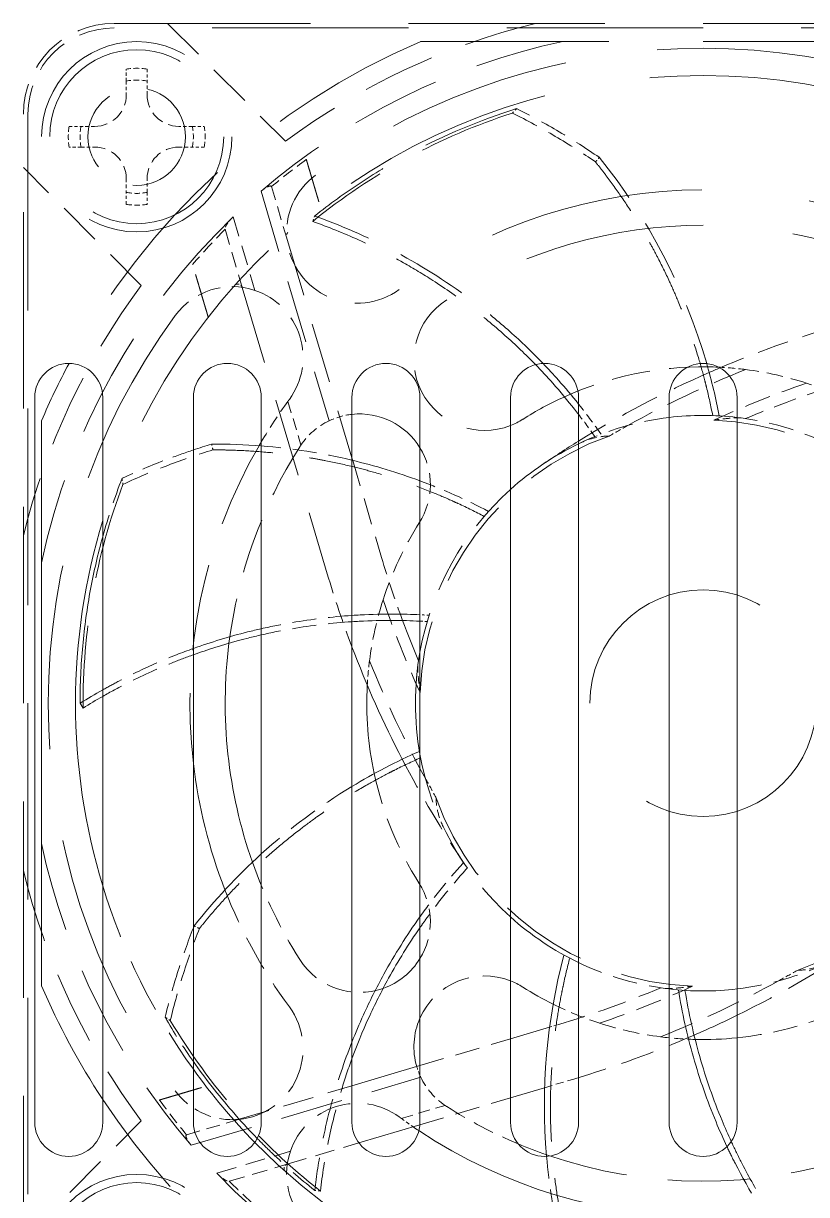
# Model space of a CAD drawing. Header units: millimetres. Extents: x 24 to 1656, y 24 to 1164.
# Drawn here: x 1283.2 to 1317.8, y 438.4 to 490.1 of the extents above; entities that cross this region are included whole.
import ezdxf

# ---------------------------------------------------------------- set-up
doc = ezdxf.new("R2010")
doc.units = ezdxf.units.MM
doc.header["$LTSCALE"] = 4
doc.linetypes.add('HIDDEN', pattern=[9.525, 6.35, -3.175])
doc.layers.add('가는파선_A3', color=7, linetype='HIDDEN', lineweight=13, true_color=0x008000)
doc.layers.add('굵은실선_A3', color=7, linetype='Continuous', lineweight=18)

msp = doc.modelspace()

# ---------------------------------------------------------------- linework, layer by layer
at = {"layer": '가는파선_A3', "ltscale": 0.341207}
for p, q in [((1287.192, 490.066), (1339.192, 490.066)), ((1339.192, 489.866), (1287.192, 489.866)), ((1283.192, 434.066), (1283.192, 486.066)), ((1283.392, 486.066), (1283.392, 434.066))]:
    msp.add_line(p, q, dxfattribs=at)
at = {"layer": '가는파선_A3', "ltscale": 0.07591}
for p, q in [((1289.556, 490.066), (1294.757, 484.865)), ((1288.393, 478.501), (1283.192, 483.703)), ((1283.192, 436.43), (1288.393, 441.632))]:
    msp.add_line(p, q, dxfattribs=at)
at = {"layer": '가는파선_A3', "ltscale": 0.327214}
msp.add_line((1300.725, 489.266), (1325.659, 489.266), dxfattribs=at)
at = {"layer": '가는파선_A3', "ltscale": 0.005341}
for p, q in [((1287.734, 487.524), (1287.734, 488.051)), ((1288.649, 488.051), (1288.649, 487.524)), ((1285.208, 485.524), (1285.734, 485.524)), ((1290.65, 485.524), (1291.176, 485.524)), ((1285.734, 484.609), (1285.208, 484.609)), ((1291.176, 484.609), (1290.65, 484.609)), ((1287.734, 482.082), (1287.734, 482.609)), ((1288.649, 482.609), (1288.649, 482.082))]:
    msp.add_line(p, q, dxfattribs=at)
at = {"layer": '가는파선_A3', "ltscale": 0.006104}
for p, q in [((1287.734, 487.524), (1287.734, 486.924)), ((1288.649, 486.924), (1288.649, 487.524)), ((1286.334, 485.524), (1285.734, 485.524)), ((1290.65, 485.524), (1290.049, 485.524)), ((1285.734, 484.609), (1286.334, 484.609)), ((1290.049, 484.609), (1290.65, 484.609)), ((1287.734, 483.209), (1287.734, 482.609)), ((1288.649, 482.609), (1288.649, 483.209))]:
    msp.add_line(p, q, dxfattribs=at)
at = {"layer": '가는파선_A3', "ltscale": 0.023979}
for p, q in [((1294.141, 482.862), (1294.804, 480.628)), ((1290.396, 441.015), (1292.63, 441.678))]:
    msp.add_line(p, q, dxfattribs=at)
at = {"layer": '가는파선_A3', "ltscale": 0.109068}
for p, q in [((1293.68, 482.657), (1296.686, 472.528)), ((1290.602, 440.555), (1300.73, 443.56))]:
    msp.add_line(p, q, dxfattribs=at)
at = {"layer": '가는파선_A3', "ltscale": 0.034912}
for p, q in [((1292.449, 481.532), (1293.413, 478.284)), ((1291.727, 439.324), (1294.975, 440.288))]:
    msp.add_line(p, q, dxfattribs=at)
at = {"layer": '가는파선_A3', "ltscale": 0.003}
for p, q in [((1295.96, 481.329), (1296.043, 481.565)), ((1296.297, 438.535), (1296.048, 438.564))]:
    msp.add_line(p, q, dxfattribs=at)
at = {"layer": '가는파선_A3', "ltscale": 0.027514}
for p, q in [((1292.091, 480.98), (1292.852, 478.418)), ((1292.279, 438.966), (1294.84, 439.726))]:
    msp.add_line(p, q, dxfattribs=at)
at = {"layer": '가는파선_A3', "ltscale": 0.104802}
msp.add_line((1294.804, 480.628), (1297.692, 470.896), dxfattribs=at)
at = {"layer": '가는파선_A3', "ltscale": 0.136128}
msp.add_line((1292.852, 478.418), (1296.603, 465.779), dxfattribs=at)
at = {"layer": '가는파선_A3', "ltscale": 0.020717}
for p, q in [((1294.866, 473.388), (1295.439, 471.457)), ((1299.87, 441.741), (1301.801, 442.314))]:
    msp.add_line(p, q, dxfattribs=at)
at = {"layer": '가는파선_A3', "ltscale": 0.04615}
msp.add_line((1297.726, 470.782), (1298.999, 466.491), dxfattribs=at)
at = {"layer": '가는파선_A3', "ltscale": 0.003686}
msp.add_line((1306.416, 445.77), (1306.768, 445.874), dxfattribs=at)
at = {"layer": '가는파선_A3', "ltscale": 0.043015}
msp.add_line((1300.692, 444.071), (1304.692, 445.258), dxfattribs=at)
at = {"layer": '가는파선_A3', "ltscale": 0.013715}
msp.add_line((1306.197, 443.097), (1307.479, 443.477), dxfattribs=at)
at = {"layer": '가는파선_A3', "ltscale": 0.053491}
msp.add_line((1292.72, 441.705), (1297.692, 443.18), dxfattribs=at)
at = {"layer": '가는파선_A3', "ltscale": 0.043055}
msp.add_line((1300.688, 441.462), (1304.692, 442.65), dxfattribs=at)
at = {"layer": '가는파선_A3', "ltscale": 0.033901}
msp.add_line((1294.84, 439.726), (1297.995, 440.662), dxfattribs=at)
at = {"layer": '가는파선_A3', "ltscale": 0.346317}
for centre in [(1288.192, 485.066), (1288.192, 435.066)]:
    msp.add_circle(centre, 4.2, dxfattribs=at)
at = {"layer": '가는파선_A3', "ltscale": 0.316633}
for centre in [(1288.192, 485.066), (1288.192, 435.066)]:
    msp.add_circle(centre, 3.84, dxfattribs=at)
at = {"layer": '가는파선_A3', "ltscale": 0.139492}
msp.add_circle((1288.192, 485.066), 2.15, dxfattribs=at)
at = {"layer": '가는파선_A3', "ltscale": 0.412282}
msp.add_circle((1313.192, 460.066), 5, dxfattribs=at)
at = {"layer": '가는파선_A3', "ltscale": 0.064826}
msp.add_arc((1287.192, 486.066), 4, 90, 180, dxfattribs=at)
at = {"layer": '가는파선_A3', "ltscale": 0.126759}
for start, end in [(103.8624, 126.6262), (143.3738, 166.1376), (193.8624, 216.6262)]:
    msp.add_arc((1313.192, 460.066), 30.9, start, end, dxfattribs=at)
at = {"layer": '가는파선_A3', "ltscale": 0.06158}
msp.add_arc((1287.192, 486.066), 3.8, 90, 180, dxfattribs=at)
at = {"layer": '가는파선_A3', "ltscale": 0.281438}
msp.add_arc((1313.192, 460.066), 31.75, 113.1199, 151.8204, dxfattribs=at)
at = {"layer": '가는파선_A3', "ltscale": 0.155157}
for start, end in [(101.9788, 130.8184), (191.9788, 220.8184)]:
    msp.add_arc((1313.192, 460.066), 29.85, start, end, dxfattribs=at)
at = {"layer": '가는파선_A3', "ltscale": 0.320319}
for start, end in [(53.7147, 126.2853), (143.7147, 216.2853)]:
    msp.add_arc((1313.192, 460.066), 28.906, start, end, dxfattribs=at)
at = {"layer": '가는파선_A3', "ltscale": 0.009391}
for start, end in [(81.2853, 98.7147), (171.2853, 188.7147), (351.2853, 8.7147), (261.2853, 278.7147)]:
    msp.add_arc((1288.192, 485.066), 3.019, start, end, dxfattribs=at)
at = {"layer": '가는파선_A3', "ltscale": 0.370895}
msp.add_arc((1313.192, 460.066), 27.7, 16.9266, 163.0734, dxfattribs=at)
at = {"layer": '가는파선_A3', "ltscale": 0.009408}
for start, end in [(79.4566, 100.5434), (169.4566, 190.5434), (349.4566, 10.5434), (259.4566, 280.5434)]:
    msp.add_arc((1288.192, 485.066), 2.5, start, end, dxfattribs=at)
at = {"layer": '가는파선_A3', "ltscale": 0.022624}
for centre, start, end in [((1286.334, 486.924), 270, 0), ((1290.049, 486.924), 180, 270), ((1286.334, 483.209), 0, 90), ((1290.049, 483.209), 90, 180)]:
    msp.add_arc(centre, 1.4, start, end, dxfattribs=at)
at = {"layer": '가는파선_A3', "ltscale": 0.020058}
for start, end in [(126.1247, 129.8869), (216.1247, 219.8869)]:
    msp.add_arc((1313.192, 460.066), 29.709, start, end, dxfattribs=at)
at = {"layer": '가는파선_A3', "ltscale": 0.106704}
msp.add_arc((1288.379, 467.824), 25.996, 16.1427, 38.923, dxfattribs=at)
at = {"layer": '가는파선_A3', "ltscale": 0.101347}
msp.add_arc((1297.934, 480.848), 3.125, 126.2853, 306.2853, dxfattribs=at)
at = {"layer": '가는파선_A3', "ltscale": 0.375188}
msp.add_arc((1313.192, 460.066), 22.656, 53.9852, 126.2853, dxfattribs=at)
at = {"layer": '가는파선_A3', "ltscale": 0.182949}
for start, end in [(134.0192, 168.0212), (224.0192, 258.0212)]:
    msp.add_arc((1313.192, 460.066), 29.85, start, end, dxfattribs=at)
at = {"layer": '가는파선_A3', "ltscale": 0.021731}
for start, end in [(135.2552, 139.3296), (225.2552, 229.3296)]:
    msp.add_arc((1313.192, 460.066), 29.709, start, end, dxfattribs=at)
at = {"layer": '가는파선_A3', "ltscale": 0.002248}
msp.add_arc((1294.995, 480.685), 0.2, 131.4293, 196.53, dxfattribs=at)
at = {"layer": '가는파선_A3', "ltscale": 0.313504}
msp.add_arc((1313.192, 460.066), 21.094, 57.5559, 122.4441, dxfattribs=at)
at = {"layer": '가는파선_A3', "ltscale": 0.040725}
for centre, start, end in [((1292.41, 475.324), 71.2781, 143.7147), ((1297.934, 439.285), 161.2781, 233.7147)]:
    msp.add_arc(centre, 3.125, start, end, dxfattribs=at)
at = {"layer": '가는파선_A3', "ltscale": 0.004292}
for centre, start, end in [((1292.66, 478.361), 16.53, 138.2979), ((1294.897, 439.535), 106.53, 228.2979)]:
    msp.add_arc(centre, 0.2, start, end, dxfattribs=at)
at = {"layer": '가는파선_A3', "ltscale": 0.060522}
for centre, start, end in [((1292.41, 475.324), 323.7147, 71.2781), ((1297.934, 439.285), 53.7147, 161.2781)]:
    msp.add_arc(centre, 3.125, start, end, dxfattribs=at)
at = {"layer": '가는파선_A3', "ltscale": 0.095118}
msp.add_arc((1303.552, 475.231), 3.125, 122.4441, 291.3918, dxfattribs=at)
at = {"layer": '가는파선_A3', "ltscale": 0.067159}
msp.add_arc((1313.192, 460.066), 14.844, 89.2301, 114.3541, dxfattribs=at)
at = {"layer": '가는파선_A3', "ltscale": 0.012237}
msp.add_arc((1313.192, 460.066), 14.844, 82.7457, 87.3541, dxfattribs=at)
at = {"layer": '가는파선_A3', "ltscale": 0.028441}
for start, end in [(72.0846, 82.7457), (162.0846, 172.7457), (252.0846, 262.7457)]:
    msp.add_arc((1313.192, 460.066), 14.844, start, end, dxfattribs=at)
at = {"layer": '가는파선_A3', "ltscale": 0.01046}
msp.add_arc((1313.192, 460.066), 14.844, 68.1401, 72.0846, dxfattribs=at)
at = {"layer": '가는파선_A3', "ltscale": 0.001005}
for start, end in [(143.7147, 143.9852), (233.7147, 233.9852)]:
    msp.add_arc((1313.192, 460.066), 22.656, start, end, dxfattribs=at)
at = {"layer": '가는파선_A3', "ltscale": 0.022001}
msp.add_arc((1313.192, 460.066), 22.656, 143.9852, 149.3941, dxfattribs=at)
at = {"layer": '가는파선_A3', "ltscale": 0.017089}
for centre, start, end in [((1298.028, 469.706), 115.4307, 145.9294), ((1303.552, 444.902), 205.4307, 235.9294)]:
    msp.add_arc(centre, 3.125, start, end, dxfattribs=at)
at = {"layer": '가는파선_A3', "ltscale": 0.010755}
msp.add_arc((1298.028, 469.706), 3.125, 96.1706, 115.4307, dxfattribs=at)
at = {"layer": '가는파선_A3', "ltscale": 0.043143}
for start, end in [(96.7831, 115.6626), (64.3374, 83.2169), (244.3374, 263.2169), (276.7831, 295.6626)]:
    msp.add_arc((1313.192, 460.066), 12.7, start, end, dxfattribs=at)
at = {"layer": '가는파선_A3', "ltscale": 0.154256}
for start, end in [(19.384, 87.8532), (109.384, 177.8532), (289.384, 357.8532), (199.384, 267.8532)]:
    msp.add_arc((1313.192, 460.066), 12.5, start, end, dxfattribs=at)
at = {"layer": '가는파선_A3', "ltscale": 0.009636}
for centre, start, end in [((1332.157, 432.022), 118.9517, 120.1238), ((1341.237, 479.032), 208.9517, 210.1238), ((1294.226, 488.111), 298.9517, 300.1238)]:
    msp.add_arc(centre, 46.056, start, end, dxfattribs=at)
at = {"layer": '가는파선_A3', "ltscale": 0.150393}
msp.add_arc((1313.192, 460.066), 22.656, 149.9022, 186.733, dxfattribs=at)
at = {"layer": '가는파선_A3', "ltscale": 0.041786}
msp.add_arc((1291.656, 445.504), 25.996, 76.5753, 85.5092, dxfattribs=at)
at = {"layer": '가는파선_A3', "ltscale": 0.00081664}
msp.add_arc((1298.028, 469.706), 3.125, 145.9294, 147.5559, dxfattribs=at)
at = {"layer": '가는파선_A3', "ltscale": 0.095901}
msp.add_arc((1313.192, 460.066), 21.094, 147.5559, 172.7907, dxfattribs=at)
at = {"layer": '가는파선_A3', "ltscale": 0.035947}
for centre, start, end in [((1298.028, 469.706), 327.5559, 31.5142), ((1298.028, 450.427), 328.4858, 32.4441)]:
    msp.add_arc(centre, 3.125, start, end, dxfattribs=at)
at = {"layer": '가는파선_A3', "ltscale": 0.034208}
msp.add_arc((1291.656, 445.504), 25.996, 62.3437, 69.6613, dxfattribs=at)
at = {"layer": '가는파선_A3', "ltscale": 0.086493}
for start, end in [(132.0124, 169.8182), (190.1818, 227.9876)]:
    msp.add_arc((1313.192, 460.066), 12.7, start, end, dxfattribs=at)
at = {"layer": '가는파선_A3', "ltscale": 0.038795}
msp.add_arc((1313.192, 460.066), 14.844, 147.5559, 162.0846, dxfattribs=at)
at = {"layer": '가는파선_A3', "ltscale": 0.011063}
msp.add_arc((1313.192, 460.066), 14.844, 172.7457, 176.9156, dxfattribs=at)
at = {"layer": '가는파선_A3', "ltscale": 0.054397}
msp.add_arc((1313.192, 460.066), 14.844, 192.0872, 212.4441, dxfattribs=at)
at = {"layer": '가는파선_A3', "ltscale": 0.051521}
msp.add_arc((1311.15, 434.15), 25.996, 121.1785, 132.1887, dxfattribs=at)
at = {"layer": '가는파선_A3', "ltscale": 0.049398}
msp.add_arc((1313.192, 460.066), 21.094, 199.4329, 212.4441, dxfattribs=at)
at = {"layer": '가는파선_A3', "ltscale": 0.093593}
msp.add_arc((1313.192, 460.066), 27.7, 196.9266, 215.6813, dxfattribs=at)
at = {"layer": '가는파선_A3', "ltscale": 0.061005}
msp.add_arc((1313.192, 460.066), 22.656, 201.3308, 216.2853, dxfattribs=at)
at = {"layer": '가는파선_A3', "ltscale": 0.043326}
msp.add_arc((1298.028, 450.427), 3.125, 212.4441, 289.496, dxfattribs=at)
at = {"layer": '가는파선_A3', "ltscale": 0.04929}
msp.add_arc((1303.552, 444.902), 3.125, 68.6082, 156.2421, dxfattribs=at)
at = {"layer": '가는파선_A3', "ltscale": 0.068146}
msp.add_arc((1292.41, 444.809), 3.125, 275.1951, 36.2853, dxfattribs=at)
at = {"layer": '가는파선_A3', "ltscale": 0.022839}
msp.add_arc((1313.192, 460.066), 14.844, 243.5158, 252.0846, dxfattribs=at)
at = {"layer": '가는파선_A3', "ltscale": 0.042595}
msp.add_arc((1313.192, 460.066), 14.844, 275.7998, 291.7481, dxfattribs=at)
at = {"layer": '가는파선_A3', "ltscale": 0.015679}
msp.add_arc((1313.192, 460.066), 14.844, 262.7457, 268.6398, dxfattribs=at)
at = {"layer": '가는파선_A3', "ltscale": 0.005087}
msp.add_arc((1303.552, 444.902), 3.125, 196.2277, 205.4307, dxfattribs=at)
at = {"layer": '가는파선_A3', "ltscale": 0.031065}
msp.add_arc((1292.41, 444.809), 3.125, 216.2853, 271.5813, dxfattribs=at)
at = {"layer": '가는파선_A3', "ltscale": 0.191491}
msp.add_arc((1313.192, 460.066), 31.75, 213.421, 246.8801, dxfattribs=at)
at = {"layer": '가는파선_A3', "ltscale": 0.000816641}
msp.add_arc((1303.552, 444.902), 3.125, 235.9294, 237.5559, dxfattribs=at)
at = {"layer": '가는파선_A3', "ltscale": 0.036754}
msp.add_arc((1313.192, 460.066), 21.094, 237.5559, 247.2434, dxfattribs=at)
at = {"layer": '가는파선_A3', "ltscale": 0.00648}
msp.add_arc((1313.192, 460.066), 22.656, 233.9852, 235.5956, dxfattribs=at)
at = {"layer": '가는파선_A3', "ltscale": 0.348959}
msp.add_arc((1313.192, 460.066), 22.656, 236.3772, 303.6228, dxfattribs=at)
at = {"layer": '가는파선_A3', "ltscale": 0.385675}
msp.add_arc((1313.192, 460.066), 27.7, 224.4088, 315.5912, dxfattribs=at)
at = {"layer": '가는파선_A3', "ltscale": 0.143827}
msp.add_arc((1313.192, 460.066), 21.094, 250.8615, 288.6944, dxfattribs=at)
at = {"layer": '가는파선_A3', "ltscale": 0.038629}
msp.add_arc((1332.181, 442.311), 25.996, 184.9482, 193.2087, dxfattribs=at)
at = {"layer": '가는파선_A3', "ltscale": 0.05454}
msp.add_ellipse((1323.626, 450.075), major_axis=(-31.897, -15.101), ratio=0.753423, start_param=4.509621, end_param=4.660039, dxfattribs=at)
at = {"layer": '가는파선_A3', "ltscale": 0.067279}
msp.add_ellipse((1323.626, 450.075), major_axis=(-31.897, -15.101), ratio=0.753423, start_param=4.67463, end_param=4.859628, dxfattribs=at)
at = {"layer": '가는파선_A3', "ltscale": 0.059453}
for centre, major_axis, start_param, end_param in [((1323.543, 450.242), (-31.314, -14.832), 4.630122, 4.796535), ((1323.016, 470.418), (14.832, -31.314), 4.630122, 4.796535), ((1302.84, 469.891), (-31.314, -14.832), 1.488529, 1.654943)]:
    msp.add_ellipse(centre, major_axis=major_axis, ratio=0.747569, start_param=start_param, end_param=end_param, dxfattribs=at)
at = {"layer": '가는파선_A3', "ltscale": 0.045501}
for centre, major_axis, start_param, end_param in [((1323.515, 450.254), (-29.879, -14.187), 4.558618, 4.692312), ((1323.004, 470.39), (14.187, -29.879), 4.558618, 4.692312), ((1302.868, 469.879), (-29.879, -14.187), 1.417025, 1.55072)]:
    msp.add_ellipse(centre, major_axis=major_axis, ratio=0.737079, start_param=start_param, end_param=end_param, dxfattribs=at)
at = {"layer": '가는파선_A3', "ltscale": 0.040599}
msp.add_ellipse((1323.557, 450.07), major_axis=(-29.496, -14.079), ratio=0.73627, start_param=4.528631, end_param=4.649589, dxfattribs=at)
at = {"layer": '가는파선_A3', "ltscale": 0.030167}
msp.add_ellipse((1323.189, 470.432), major_axis=(14.079, -29.496), ratio=0.73627, start_param=4.500845, end_param=4.591044, dxfattribs=at)
at = {"layer": '가는파선_A3', "ltscale": 0.0351}
msp.add_ellipse((1323.183, 470.501), major_axis=(15.101, -31.897), ratio=0.753423, start_param=4.509621, end_param=4.606656, dxfattribs=at)
at = {"layer": '가는파선_A3', "ltscale": 0.055842}
msp.add_ellipse((1323.183, 470.501), major_axis=(15.101, -31.897), ratio=0.753423, start_param=4.760856, end_param=4.914844, dxfattribs=at)
at = {"layer": '가는파선_A3', "ltscale": 0.067132}
msp.add_ellipse((1302.758, 470.058), major_axis=(-31.897, -15.101), ratio=0.753423, start_param=1.588296, end_param=1.773251, dxfattribs=at)
at = {"layer": '가는파선_A3', "ltscale": 0.0499}
msp.add_ellipse((1302.826, 470.063), major_axis=(-29.496, -14.079), ratio=0.73627, start_param=1.359253, end_param=1.507997, dxfattribs=at)
at = {"layer": '가는파선_A3', "ltscale": 0.058385}
msp.add_ellipse((1302.758, 470.058), major_axis=(-31.897, -15.101), ratio=0.753423, start_param=1.368029, end_param=1.528997, dxfattribs=at)
at = {"layer": '가는파선_A3', "ltscale": 0.169382}
for points, knots in [([(1304.776, 486.109), (1303.179, 485.592), (1301.633, 484.932), (1298.666, 483.324), (1297.265, 482.387), (1295.96, 481.329)], [0.000005, 0.000005, 0.000005, 0.000005, 0.818077, 0.818077, 1.636149, 1.636149, 1.636149, 1.636149]), ([(1287.584, 469.724), (1286.992, 468.153), (1286.545, 466.533), (1285.952, 463.21), (1285.811, 461.531), (1285.824, 459.851)], [0.000005, 0.000005, 0.000005, 0.000005, 0.818077, 0.818077, 1.636149, 1.636149, 1.636149, 1.636149]), ([(1289.675, 446.067), (1290.534, 444.625), (1291.522, 443.264), (1293.75, 440.729), (1294.975, 439.572), (1296.297, 438.535)], [0.000005, 0.000005, 0.000005, 0.000005, 0.818078, 0.818078, 1.636149, 1.636149, 1.636149, 1.636149])]:
    msp.add_open_spline(points, degree=3, knots=knots, dxfattribs=at)
at = {"layer": '가는파선_A3', "ltscale": 0.170054}
msp.add_open_spline([(1304.96, 486.305), (1303.342, 485.797), (1301.775, 485.142), (1299.523, 483.944), (1298.798, 483.514), (1297.387, 482.587), (1296.702, 482.09), (1296.043, 481.565)], degree=3, knots=[0.000005, 0.000005, 0.000005, 0.000005, 0.823988, 0.823988, 1.234515, 1.234515, 1.647972, 1.647972, 1.647972, 1.647972], dxfattribs=at)
at = {"layer": '가는파선_A3', "ltscale": 0.003022}
for points in [[(1304.96, 486.305), (1304.899, 486.24), (1304.837, 486.174), (1304.776, 486.109)], [(1287.545, 469.99), (1287.558, 469.901), (1287.571, 469.813), (1287.584, 469.724)], [(1289.443, 446.202), (1289.52, 446.157), (1289.598, 446.112), (1289.675, 446.067)]]:
    msp.add_open_spline(points, degree=3, dxfattribs=at)
at = {"layer": '가는파선_A3', "ltscale": 0.047498}
for points in [[(1304.776, 486.109), (1305.423, 485.787), (1306.055, 485.444), (1306.668, 485.083), (1307.278, 484.723), (1307.87, 484.346), (1308.442, 483.952)], [(1287.584, 469.724), (1288.239, 470.029), (1288.901, 470.309), (1289.566, 470.563), (1290.227, 470.816), (1290.891, 471.043), (1291.556, 471.245)], [(1289.675, 446.067), (1289.845, 446.769), (1290.039, 447.461), (1290.255, 448.139), (1290.469, 448.814), (1290.705, 449.475), (1290.963, 450.121)]]:
    msp.add_open_spline(points, degree=3, knots=[-0.4606534, -0.4606534, -0.4606534, -0.4606534, -0.2296448, -0.2296448, -0.2296448, 0, 0, 0, 0], dxfattribs=at)
at = {"layer": '가는파선_A3', "ltscale": 0.047195}
msp.add_open_spline([(1308.604, 484.157), (1308.035, 484.549), (1307.446, 484.924), (1306.84, 485.282), (1306.23, 485.642), (1305.603, 485.983), (1304.96, 486.305)], degree=3, knots=[0, 0, 0, 0, 0.2280885, 0.2280885, 0.2280885, 0.4577757, 0.4577757, 0.4577757, 0.4577757], dxfattribs=at)
at = {"layer": '가는파선_A3', "ltscale": 0.076533}
for points, weights in [([(1295.677, 484.063), (1295.993, 483.001), (1296.287, 482.01)], [1.00032236366, 1.00098157632, 1.00024690782]), ([(1289.195, 442.552), (1290.258, 442.867), (1291.249, 443.161)], [1.00032215981, 1.00098146122, 1.00024688163])]:
    msp.add_rational_spline(points, weights, degree=2, dxfattribs=at)
at = {"layer": '가는파선_A3', "ltscale": 0.003054}
for points in [[(1308.442, 483.952), (1308.469, 483.986), (1308.496, 484.02), (1308.55, 484.088), (1308.577, 484.122), (1308.604, 484.157)], [(1291.556, 471.245), (1291.546, 471.287), (1291.536, 471.33), (1291.517, 471.415), (1291.507, 471.457), (1291.497, 471.499)], [(1290.963, 450.121), (1290.923, 450.139), (1290.884, 450.158), (1290.805, 450.195), (1290.766, 450.214), (1290.727, 450.233)]]:
    msp.add_open_spline(points, degree=3, knots=[0.00003382, 0.00003382, 0.00003382, 0.00003382, 0.01529018, 0.01529018, 0.03056016, 0.03056016, 0.03056016, 0.03056016], dxfattribs=at)
at = {"layer": '가는파선_A3', "ltscale": 0.128561}
for points in [[(1313.615, 472.759), (1313.534, 473.178), (1313.442, 473.595), (1313.341, 474.009), (1313.317, 474.104), (1313.294, 474.199), (1313.269, 474.294), (1313.187, 474.612), (1313.099, 474.93), (1313.005, 475.245), (1312.883, 475.651), (1312.752, 476.055), (1312.611, 476.455), (1312.592, 476.506), (1312.574, 476.558), (1312.555, 476.609), (1312.411, 477.01), (1312.257, 477.406), (1312.092, 477.799), (1311.97, 478.091), (1311.843, 478.381), (1311.71, 478.669), (1311.54, 479.037), (1311.361, 479.402), (1311.173, 479.762), (1311.078, 479.945), (1310.98, 480.128), (1310.88, 480.309), (1310.771, 480.507), (1310.659, 480.704), (1310.544, 480.899), (1310.452, 481.056), (1310.357, 481.213), (1310.262, 481.368), (1310.051, 481.711), (1309.832, 482.048), (1309.605, 482.381), (1309.383, 482.705), (1309.155, 483.023), (1308.919, 483.337), (1308.844, 483.437), (1308.767, 483.537), (1308.69, 483.636), (1308.609, 483.742), (1308.526, 483.847), (1308.442, 483.951)], [(1303.532, 468.311), (1303.154, 468.509), (1302.771, 468.697), (1302.384, 468.876), (1302.295, 468.917), (1302.206, 468.957), (1302.117, 468.997), (1301.817, 469.132), (1301.514, 469.261), (1301.208, 469.384), (1300.815, 469.542), (1300.417, 469.691), (1300.017, 469.83), (1299.965, 469.848), (1299.913, 469.865), (1299.861, 469.883), (1299.458, 470.02), (1299.052, 470.146), (1298.643, 470.263), (1298.338, 470.35), (1298.032, 470.431), (1297.724, 470.506), (1297.33, 470.603), (1296.933, 470.69), (1296.535, 470.768), (1296.332, 470.808), (1296.128, 470.845), (1295.924, 470.88), (1295.701, 470.918), (1295.478, 470.953), (1295.253, 470.985), (1295.073, 471.011), (1294.892, 471.035), (1294.711, 471.057), (1294.311, 471.105), (1293.911, 471.145), (1293.509, 471.175), (1293.118, 471.204), (1292.726, 471.224), (1292.335, 471.235), (1292.209, 471.238), (1292.083, 471.241), (1291.958, 471.243), (1291.824, 471.244), (1291.69, 471.245), (1291.556, 471.245)], [(1300.723, 457.654), (1300.333, 457.482), (1299.947, 457.3), (1299.566, 457.109), (1299.478, 457.065), (1299.391, 457.021), (1299.304, 456.976), (1299.012, 456.825), (1298.722, 456.669), (1298.436, 456.506), (1298.066, 456.298), (1297.702, 456.08), (1297.344, 455.853), (1297.298, 455.824), (1297.252, 455.794), (1297.206, 455.765), (1296.847, 455.535), (1296.495, 455.296), (1296.149, 455.049), (1295.891, 454.865), (1295.637, 454.676), (1295.386, 454.482), (1295.065, 454.234), (1294.749, 453.979), (1294.44, 453.716), (1294.282, 453.582), (1294.126, 453.446), (1293.972, 453.308), (1293.803, 453.157), (1293.636, 453.004), (1293.471, 452.849), (1293.338, 452.724), (1293.207, 452.598), (1293.076, 452.47), (1292.789, 452.188), (1292.509, 451.899), (1292.235, 451.604), (1291.969, 451.316), (1291.709, 451.022), (1291.456, 450.723), (1291.375, 450.627), (1291.294, 450.53), (1291.215, 450.433), (1291.13, 450.33), (1291.046, 450.226), (1290.963, 450.121)], [(1307.304, 448.814), (1307.195, 448.402), (1307.096, 447.987), (1307.008, 447.569), (1306.988, 447.474), (1306.968, 447.378), (1306.949, 447.282), (1306.885, 446.959), (1306.827, 446.635), (1306.775, 446.31), (1306.708, 445.891), (1306.651, 445.471), (1306.605, 445.049), (1306.599, 444.995), (1306.593, 444.94), (1306.588, 444.886), (1306.544, 444.462), (1306.511, 444.038), (1306.489, 443.613), (1306.472, 443.297), (1306.461, 442.98), (1306.456, 442.663), (1306.449, 442.258), (1306.452, 441.852), (1306.465, 441.446), (1306.472, 441.239), (1306.481, 441.032), (1306.492, 440.826), (1306.505, 440.6), (1306.52, 440.374), (1306.539, 440.148), (1306.554, 439.966), (1306.571, 439.785), (1306.589, 439.603), (1306.631, 439.203), (1306.682, 438.803), (1306.742, 438.405), (1306.801, 438.018), (1306.868, 437.631), (1306.945, 437.247), (1306.969, 437.124), (1306.995, 437.001), (1307.021, 436.878), (1307.049, 436.747), (1307.078, 436.616), (1307.108, 436.486)]]:
    msp.add_open_spline(points, degree=3, knots=[0, 0, 0, 0, 0.102801, 0.102801, 0.102801, 0.126379, 0.126379, 0.126379, 0.205728, 0.205728, 0.205728, 0.307942, 0.307942, 0.307942, 0.321123, 0.321123, 0.321123, 0.423691, 0.423691, 0.423691, 0.5, 0.5, 0.5, 0.597791, 0.597791, 0.597791, 0.647652, 0.647652, 0.647652, 0.702196, 0.702196, 0.702196, 0.746152, 0.746152, 0.746152, 0.843098, 0.843098, 0.843098, 0.937528, 0.937528, 0.937528, 0.967779, 0.967779, 0.967779, 1, 1, 1, 1], dxfattribs=at)
at = {"layer": '가는파선_A3', "ltscale": 0.008249}
for points in [[(1294.141, 482.862), (1294.139, 482.868), (1294.136, 482.872), (1294.133, 482.876), (1294.122, 482.89), (1294.1, 482.895), (1294.035, 482.885), (1293.993, 482.869), (1293.902, 482.821), (1293.847, 482.787), (1293.754, 482.718), (1293.716, 482.688), (1293.68, 482.657)], [(1290.396, 441.015), (1290.391, 441.013), (1290.386, 441.011), (1290.382, 441.008), (1290.369, 440.996), (1290.363, 440.974), (1290.374, 440.91), (1290.39, 440.868), (1290.437, 440.776), (1290.472, 440.722), (1290.54, 440.629), (1290.571, 440.591), (1290.602, 440.555)]]:
    msp.add_open_spline(points, degree=3, knots=[0.31733555, 0.31733555, 0.31733555, 0.31733555, 0.32304745, 0.32304745, 0.32304745, 0.34220632, 0.34220632, 0.36136519, 0.36136519, 0.38139821, 0.38139821, 0.39512989, 0.39512989, 0.39512989, 0.39512989], dxfattribs=at)
at = {"layer": '가는파선_A3', "ltscale": 0.009158}
for points in [[(1292.449, 481.532), (1292.431, 481.514), (1292.414, 481.497), (1292.346, 481.427), (1292.296, 481.369), (1292.209, 481.257), (1292.172, 481.203), (1292.121, 481.113), (1292.102, 481.07), (1292.088, 481.013), (1292.087, 480.994), (1292.091, 480.98)], [(1291.727, 439.324), (1291.744, 439.306), (1291.762, 439.288), (1291.831, 439.221), (1291.889, 439.171), (1292.001, 439.084), (1292.056, 439.047), (1292.146, 438.996), (1292.189, 438.977), (1292.246, 438.963), (1292.265, 438.962), (1292.279, 438.966)]]:
    msp.add_open_spline(points, degree=3, knots=[0.07208224, 0.07208224, 0.07208224, 0.07208224, 0.0793322, 0.0793322, 0.10129348, 0.10129348, 0.12325475, 0.12325475, 0.14396458, 0.14396458, 0.15775775, 0.15775775, 0.15775775, 0.15775775], dxfattribs=at)
at = {"layer": '가는파선_A3', "ltscale": 0.121787}
msp.add_open_spline([(1305.795, 475.007), (1305.361, 475.454), (1304.911, 475.886), (1303.954, 476.739), (1303.445, 477.159), (1302.382, 477.969), (1301.827, 478.358), (1300.836, 478.996), (1300.405, 479.256), (1299.321, 479.868), (1298.658, 480.204), (1297.321, 480.812), (1296.645, 481.085), (1295.96, 481.329)], degree=3, knots=[-1.177353, -1.177353, -1.177353, -1.177353, -0.990921, -0.990921, -0.793671, -0.793671, -0.591074, -0.591074, -0.440749, -0.440749, -0.218193, -0.218193, 0, 0, 0, 0], dxfattribs=at)
at = {"layer": '가는파선_A3', "ltscale": 0.125018}
msp.add_open_spline([(1306.125, 475.059), (1305.656, 475.547), (1305.168, 476.018), (1304.162, 476.914), (1303.646, 477.339), (1302.026, 478.573), (1300.875, 479.313), (1299.082, 480.276), (1298.482, 480.569), (1297.271, 481.104), (1296.661, 481.346), (1296.043, 481.565)], degree=3, knots=[-1.210019, -1.210019, -1.210019, -1.210019, -1.006941, -1.006941, -0.806715, -0.806715, -0.397022, -0.397022, -0.196668, -0.196668, 0, 0, 0, 0], dxfattribs=at)
at = {"layer": '가는파선_A3', "ltscale": 0.077434}
msp.add_rational_spline([(1291.349, 477.101), (1291.016, 478.224), (1290.659, 479.428)], [1.00032059662, 1.00125968925, 1.00040901129], degree=2, dxfattribs=at)
at = {"layer": '가는파선_A3', "ltscale": 0.017048}
msp.add_open_spline([(1308.685, 471.94), (1308.395, 472.355), (1308.092, 472.762), (1307.75, 473.197), (1307.721, 473.233), (1307.692, 473.269)], degree=3, knots=[-1.6134298, -1.6134298, -1.6134298, -1.6134298, -1.4615926, -1.4615926, -1.4476773, -1.4476773, -1.4476773, -1.4476773], dxfattribs=at)
at = {"layer": '가는파선_A3', "ltscale": 0.012499}
msp.add_open_spline([(1308.414, 471.833), (1308.181, 472.166), (1307.94, 472.494), (1307.692, 472.816)], degree=3, dxfattribs=at)
at = {"layer": '가는파선_A3', "ltscale": 0.012766}
for points, knots in [([(1314.871, 472.655), (1314.797, 472.665), (1314.68, 472.661), (1314.497, 472.653), (1314.364, 472.642), (1314.054, 472.611), (1313.859, 472.586), (1313.667, 472.559), (1313.664, 472.558), (1313.66, 472.558)], [-0.1146198, -0.1146198, -0.1146198, -0.1146198, -0.0945522, -0.0945522, -0.0568273, -0.0568273, 0, 0, 0.0011106, 0.0011106, 0.0011106, 0.0011106]), ([(1300.603, 461.746), (1300.593, 461.672), (1300.598, 461.555), (1300.606, 461.371), (1300.617, 461.239), (1300.648, 460.929), (1300.672, 460.733), (1300.7, 460.542), (1300.7, 460.538), (1300.701, 460.535)], [-0.1146197, -0.1146197, -0.1146197, -0.1146197, -0.094552, -0.094552, -0.056827, -0.056827, 0, 0, 0.0011106, 0.0011106, 0.0011106, 0.0011106]), ([(1311.513, 447.478), (1311.587, 447.468), (1311.703, 447.472), (1311.887, 447.48), (1312.02, 447.491), (1312.33, 447.522), (1312.525, 447.547), (1312.716, 447.574), (1312.72, 447.575), (1312.724, 447.575)], [-0.1146197, -0.1146197, -0.1146197, -0.1146197, -0.094552, -0.094552, -0.0568269, -0.0568269, 0, 0, 0.0011106, 0.0011106, 0.0011106, 0.0011106])]:
    msp.add_open_spline(points, degree=3, knots=knots, dxfattribs=at)
at = {"layer": '가는파선_A3', "ltscale": 0.0146}
for points, knots in [([(1309.043, 471.858), (1309.041, 471.858), (1309.039, 471.858), (1308.84, 471.85), (1308.647, 471.833), (1308.213, 471.734), (1307.979, 471.652), (1307.691, 471.513)], [-0.1932387, -0.1932387, -0.1932387, -0.1932387, -0.1921195, -0.1921195, -0.096617, -0.096617, -0.000001, -0.000001, -0.000001, -0.000001]), ([(1301.4, 455.918), (1301.401, 455.915), (1301.401, 455.913), (1301.408, 455.714), (1301.425, 455.521), (1301.525, 455.088), (1301.607, 454.853), (1301.745, 454.566)], [-0.1932386, -0.1932386, -0.1932386, -0.1932386, -0.1921194, -0.1921194, -0.0966175, -0.0966175, -0.000001, -0.000001, -0.000001, -0.000001]), ([(1317.341, 448.275), (1317.343, 448.275), (1317.345, 448.275), (1317.544, 448.283), (1317.737, 448.3), (1318.17, 448.399), (1318.405, 448.481), (1318.693, 448.619)], [-0.1932387, -0.1932387, -0.1932387, -0.1932387, -0.1921195, -0.1921195, -0.096617, -0.096617, -0.000001, -0.000001, -0.000001, -0.000001])]:
    msp.add_open_spline(points, degree=3, knots=knots, dxfattribs=at)
at = {"layer": '가는파선_A3', "ltscale": 0.037627}
msp.add_open_spline([(1290.692, 471.243), (1290.3, 471.111), (1289.908, 470.971), (1289.518, 470.822), (1288.856, 470.57), (1288.198, 470.292), (1287.545, 469.99)], degree=3, knots=[0.0926154, 0.0926154, 0.0926154, 0.0926154, 0.2280885, 0.2280885, 0.2280885, 0.4577757, 0.4577757, 0.4577757, 0.4577757], dxfattribs=at)
at = {"layer": '가는파선_A3', "ltscale": 0.045435}
msp.add_open_spline([(1287.545, 469.99), (1287.218, 469.146), (1286.934, 468.286), (1286.692, 467.414)], degree=3, dxfattribs=at)
at = {"layer": '가는파선_A3', "ltscale": 0.041716}
msp.add_open_spline([(1297.692, 463.939), (1296.807, 463.879), (1295.924, 463.774), (1294.594, 463.546), (1294.142, 463.456), (1293.692, 463.354)], degree=3, knots=[-1.2728826, -1.2728826, -1.2728826, -1.2728826, -1.0069411, -1.0069411, -0.8687573, -0.8687573, -0.8687573, -0.8687573], dxfattribs=at)
at = {"layer": '가는파선_A3', "ltscale": 0.041712}
msp.add_open_spline([(1297.692, 463.663), (1296.805, 463.605), (1295.922, 463.5), (1294.593, 463.273), (1294.141, 463.183), (1293.692, 463.081)], degree=3, knots=[-1.2565858, -1.2565858, -1.2565858, -1.2565858, -0.9909202, -0.9909202, -0.8531556, -0.8531556, -0.8531556, -0.8531556], dxfattribs=at)
at = {"layer": '가는파선_A3', "ltscale": 0.004111}
msp.add_open_spline([(1301.099, 463.945), (1300.963, 463.954), (1300.828, 463.962), (1300.692, 463.968)], degree=3, dxfattribs=at)
at = {"layer": '가는파선_A3', "ltscale": 0.003224}
msp.add_open_spline([(1301.013, 463.667), (1300.906, 463.674), (1300.799, 463.68), (1300.692, 463.686)], degree=3, dxfattribs=at)
at = {"layer": '가는파선_A3', "ltscale": 0.045386}
msp.add_open_spline([(1290.692, 462.481), (1290.192, 462.302), (1289.697, 462.108), (1288.594, 461.635), (1287.991, 461.349), (1287.161, 460.915), (1286.925, 460.787), (1286.692, 460.656)], degree=3, knots=[-0.556368, -0.556368, -0.556368, -0.556368, -0.3970218, -0.3970218, -0.1966679, -0.1966679, -0.116253, -0.116253, -0.116253, -0.116253], dxfattribs=at)
at = {"layer": '가는파선_A3', "ltscale": 0.045445}
msp.add_open_spline([(1290.692, 462.205), (1290.376, 462.091), (1290.062, 461.972), (1289.062, 461.567), (1288.386, 461.259), (1287.376, 460.745), (1287.032, 460.56), (1286.692, 460.367)], degree=3, knots=[-0.5412128, -0.5412128, -0.5412128, -0.5412128, -0.440749, -0.440749, -0.2181926, -0.2181926, -0.1009228, -0.1009228, -0.1009228, -0.1009228], dxfattribs=at)
at = {"layer": '가는파선_A3', "ltscale": 0.031681}
msp.add_open_spline([(1302.619, 453.03), (1302.279, 452.655), (1301.949, 452.27), (1301.313, 451.481), (1301.007, 451.077), (1300.705, 450.655), (1300.699, 450.645), (1300.692, 450.636)], degree=3, knots=[-1.6134298, -1.6134298, -1.6134298, -1.6134298, -1.4615925, -1.4615925, -1.3097121, -1.3097121, -1.3062226, -1.3062226, -1.3062226, -1.3062226], dxfattribs=at)
at = {"layer": '가는파선_A3', "ltscale": 0.034679}
msp.add_open_spline([(1302.783, 452.79), (1302.448, 452.42), (1302.123, 452.039), (1301.496, 451.261), (1301.193, 450.863), (1300.832, 450.357), (1300.762, 450.256), (1300.692, 450.156)], degree=3, knots=[-1.5873425, -1.5873425, -1.5873425, -1.5873425, -1.4381718, -1.4381718, -1.2889465, -1.2889465, -1.2523888, -1.2523888, -1.2523888, -1.2523888], dxfattribs=at)
at = {"layer": '가는파선_A3', "ltscale": 0.046128}
msp.add_open_spline([(1290.692, 450.146), (1290.45, 449.531), (1290.226, 448.903), (1290.022, 448.263), (1289.807, 447.588), (1289.614, 446.901), (1289.443, 446.202)], degree=3, knots=[0.0103319, 0.0103319, 0.0103319, 0.0103319, 0.2280885, 0.2280885, 0.2280885, 0.4577757, 0.4577757, 0.4577757, 0.4577757], dxfattribs=at)
at = {"layer": '가는파선_A3', "ltscale": 0.0387}
msp.add_open_spline([(1289.443, 446.202), (1289.832, 445.536), (1290.248, 444.887), (1290.692, 444.255)], degree=3, dxfattribs=at)
at = {"layer": '가는파선_A3', "ltscale": 0.069834}
msp.add_open_spline([(1297.692, 445.11), (1297.349, 444.242), (1297.054, 443.357), (1296.629, 441.813), (1296.477, 441.163), (1296.225, 439.864), (1296.124, 439.215), (1296.048, 438.564)], degree=3, knots=[-0.6766925, -0.6766925, -0.6766925, -0.6766925, -0.3970215, -0.3970215, -0.1966678, -0.1966678, 0, 0, 0, 0], dxfattribs=at)
at = {"layer": '가는파선_A3', "ltscale": 0.062086}
msp.add_open_spline([(1297.692, 444.375), (1297.68, 444.343), (1297.669, 444.312), (1297.486, 443.808), (1297.329, 443.331), (1296.974, 442.137), (1296.793, 441.416), (1296.498, 439.977), (1296.382, 439.257), (1296.297, 438.535)], degree=3, knots=[-0.6011756, -0.6011756, -0.6011756, -0.6011756, -0.5910744, -0.5910744, -0.4407492, -0.4407492, -0.2181927, -0.2181927, 0, 0, 0, 0], dxfattribs=at)
at = {"layer": '가는파선_A3', "ltscale": 0.057108}
msp.add_open_spline([(1293.514, 440.856), (1293.72, 440.645), (1293.93, 440.437), (1294.753, 439.646), (1295.39, 439.089), (1296.048, 438.564)], degree=3, knots=[1.0906223, 1.0906223, 1.0906223, 1.0906223, 1.2345151, 1.2345151, 1.6479723, 1.6479723, 1.6479723, 1.6479723], dxfattribs=at)
at = {"layer": '가는파선_A3', "ltscale": 0.091686}
msp.add_open_spline([(1314.244, 440.497), (1314.359, 440.252), (1314.479, 440.008), (1315.223, 438.548), (1315.939, 437.382), (1317.136, 435.736), (1317.55, 435.212), (1318.408, 434.205), (1318.853, 433.722), (1319.314, 433.257)], degree=3, knots=[-0.8879051, -0.8879051, -0.8879051, -0.8879051, -0.806714, -0.806714, -0.3970215, -0.3970215, -0.1966678, -0.1966678, 0, 0, 0, 0], dxfattribs=at)
at = {"layer": '가는파선_A3', "ltscale": 0.092062}
msp.add_open_spline([(1314.433, 440.723), (1314.568, 440.43), (1314.71, 440.138), (1315.164, 439.246), (1315.495, 438.655), (1316.111, 437.65), (1316.386, 437.23), (1317.098, 436.207), (1317.549, 435.617), (1318.49, 434.489), (1318.98, 433.95), (1319.492, 433.433)], degree=3, knots=[-0.8904975, -0.8904975, -0.8904975, -0.8904975, -0.7936701, -0.7936701, -0.591074, -0.591074, -0.440749, -0.440749, -0.2181926, -0.2181926, 0, 0, 0, 0], dxfattribs=at)
at = {"layer": '굵은실선_A3'}
for p, q in [((1283.692, 441.566), (1283.692, 473.56)), ((1286.692, 473.56), (1286.692, 441.566)), ((1290.692, 441.566), (1290.692, 473.56)), ((1293.692, 473.56), (1293.692, 441.566)), ((1297.692, 441.566), (1297.692, 473.56)), ((1300.692, 473.56), (1300.692, 441.566)), ((1304.692, 441.566), (1304.692, 473.56)), ((1307.692, 473.56), (1307.692, 441.566)), ((1311.692, 441.566), (1311.692, 473.56)), ((1314.692, 473.56), (1314.692, 441.566)), ((1283.992, 447.6), (1283.992, 472.533)), ((1297.692, 470.896), (1297.726, 470.782)), ((1285.824, 459.851), (1285.692, 460.063)), ((1304.692, 445.258), (1306.416, 445.77)), ((1297.692, 443.18), (1300.692, 444.071)), ((1304.692, 442.65), (1306.197, 443.097)), ((1292.63, 441.678), (1292.72, 441.705)), ((1297.995, 440.662), (1300.688, 441.462))]:
    msp.add_line(p, q, dxfattribs=at)
for centre, radius, start, end in [((1285.192, 473.56), 1.5, 360, 180), ((1313.192, 460.066), 31.75, 151.8204, 156.8801), ((1292.192, 473.56), 1.5, 360, 180), ((1299.192, 473.56), 1.5, 360, 180), ((1306.192, 473.56), 1.5, 0, 180), ((1313.192, 473.56), 1.5, 360, 180), ((1288.379, 467.824), 25.996, 10.9151, 16.1427), ((1313.192, 460.066), 14.844, 87.3541, 89.2301), ((1313.192, 460.066), 14.844, 114.3541, 122.4441), ((1298.028, 469.706), 3.125, 31.5142, 96.1706), ((1303.552, 475.231), 3.125, 291.3918, 302.4441), ((1313.192, 460.066), 12.7, 83.2169, 96.7831), ((1291.656, 445.504), 25.996, 85.5092, 90.3516), ((1313.192, 460.066), 22.656, 149.3941, 149.9022), ((1313.192, 460.066), 12.7, 115.6626, 132.0124), ((1291.656, 445.504), 25.996, 69.6613, 76.5753), ((1313.192, 460.066), 27.7, 163.0734, 196.9266), ((1313.192, 460.066), 21.094, 172.7907, 199.4329), ((1313.192, 460.066), 12.7, 169.8182, 190.1818), ((1313.192, 460.066), 14.844, 176.9156, 192.0872), ((1311.15, 434.15), 25.996, 113.7723, 121.1785), ((1313.192, 460.066), 22.656, 186.733, 201.3308), ((1311.15, 434.15), 25.996, 132.1887, 141.7802), ((1313.192, 460.066), 12.7, 227.9876, 244.3374), ((1298.028, 450.427), 3.125, 289.496, 328.4858), ((1332.181, 442.311), 25.996, 165.2008, 184.9482), ((1303.552, 444.902), 3.125, 57.5559, 68.6082), ((1313.192, 460.066), 31.75, 203.1199, 213.421), ((1313.192, 460.066), 14.844, 237.5559, 243.5158), ((1313.192, 460.066), 12.7, 263.2169, 276.7831), ((1303.552, 444.902), 3.125, 156.2421, 196.2277), ((1313.192, 460.066), 14.844, 268.6398, 275.7998), ((1313.192, 460.066), 27.7, 215.6813, 224.4088), ((1285.192, 441.566), 1.5, 180, 0), ((1292.192, 441.566), 1.5, 180, 0), ((1292.573, 441.87), 0.2, 221.4293, 286.53), ((1292.41, 444.809), 3.125, 271.5813, 275.1951), ((1299.192, 441.566), 1.5, 180, 0), ((1306.192, 441.566), 1.5, 180, 0), ((1313.192, 441.566), 1.5, 180, 0), ((1313.192, 460.066), 22.656, 235.5956, 236.3772), ((1313.192, 460.066), 21.094, 247.2434, 250.8615)]:
    msp.add_arc(centre, radius, start, end, dxfattribs=at)
for centre, major_axis, ratio, start_param, end_param in [((1323.626, 450.075), (-31.897, -15.101), 0.753423, 4.660039, 4.67463), ((1323.626, 450.075), (-31.897, -15.101), 0.753423, 4.859628, 4.914844), ((1323.189, 470.432), (14.079, -29.496), 0.73627, 4.591044, 4.649589), ((1323.183, 470.501), (15.101, -31.897), 0.753423, 4.606656, 4.760856), ((1302.758, 470.058), (-31.897, -15.101), 0.753423, 1.528997, 1.588296)]:
    msp.add_ellipse(centre, major_axis=major_axis, ratio=ratio, start_param=start_param, end_param=end_param, dxfattribs=at)
for points, knots in [([(1307.692, 472.816), (1307.635, 472.89), (1307.578, 472.963), (1307.21, 473.429), (1306.889, 473.812), (1306.309, 474.465), (1306.055, 474.739), (1305.795, 475.007)], [-1.4660189, -1.4660189, -1.4660189, -1.4660189, -1.4381718, -1.4381718, -1.2889465, -1.2889465, -1.177353, -1.177353, -1.177353, -1.177353]), ([(1307.692, 473.269), (1307.405, 473.629), (1307.108, 473.981), (1306.581, 474.574), (1306.356, 474.819), (1306.125, 475.059)], [-1.4476773, -1.4476773, -1.4476773, -1.4476773, -1.3097123, -1.3097123, -1.210019, -1.210019, -1.210019, -1.210019]), ([(1286.692, 467.414), (1286.481, 466.653), (1286.302, 465.881), (1286.001, 464.267), (1285.886, 463.432), (1285.73, 461.751), (1285.692, 460.906), (1285.692, 460.063)], [0.439903, 0.439903, 0.439903, 0.439903, 0.823988, 0.823988, 1.234515, 1.234515, 1.647972, 1.647972, 1.647972, 1.647972]), ([(1300.692, 463.968), (1300.321, 463.986), (1299.951, 463.996), (1299.073, 464), (1298.566, 463.988), (1297.937, 463.955), (1297.815, 463.947), (1297.692, 463.939)], [-1.5727266, -1.5727266, -1.5727266, -1.5727266, -1.4615926, -1.4615926, -1.3097123, -1.3097123, -1.2728826, -1.2728826, -1.2728826, -1.2728826]), ([(1300.692, 463.686), (1300.3, 463.705), (1299.907, 463.716), (1299.015, 463.721), (1298.515, 463.709), (1297.908, 463.677), (1297.8, 463.67), (1297.692, 463.663)], [-1.5553294, -1.5553294, -1.5553294, -1.5553294, -1.4381717, -1.4381717, -1.2889463, -1.2889463, -1.2565858, -1.2565858, -1.2565858, -1.2565858]), ([(1293.692, 463.354), (1293.49, 463.308), (1293.288, 463.26), (1292.277, 463.005), (1291.478, 462.762), (1290.692, 462.481)], [-0.8687573, -0.8687573, -0.8687573, -0.8687573, -0.8067145, -0.8067145, -0.556368, -0.556368, -0.556368, -0.556368]), ([(1293.692, 463.081), (1293.498, 463.037), (1293.305, 462.991), (1292.455, 462.777), (1291.805, 462.586), (1291.006, 462.316), (1290.849, 462.261), (1290.692, 462.205)], [-0.8531556, -0.8531556, -0.8531556, -0.8531556, -0.7936701, -0.7936701, -0.591074, -0.591074, -0.5412128, -0.5412128, -0.5412128, -0.5412128]), ([(1300.692, 450.636), (1300.113, 449.822), (1299.581, 448.975), (1298.776, 447.514), (1298.476, 446.916), (1298.021, 445.912), (1297.851, 445.513), (1297.692, 445.11)], [-1.3062226, -1.3062226, -1.3062226, -1.3062226, -1.0069407, -1.0069407, -0.806714, -0.806714, -0.6766925, -0.6766925, -0.6766925, -0.6766925]), ([(1300.692, 450.156), (1300.194, 449.436), (1299.733, 448.693), (1298.993, 447.35), (1298.697, 446.76), (1298.158, 445.574), (1297.913, 444.979), (1297.692, 444.375)], [-1.2523888, -1.2523888, -1.2523888, -1.2523888, -0.9909206, -0.9909206, -0.7936706, -0.7936706, -0.6011756, -0.6011756, -0.6011756, -0.6011756]), ([(1312.101, 447.413), (1312.182, 446.913), (1312.278, 446.415), (1312.498, 445.426), (1312.623, 444.935), (1313.039, 443.476), (1313.372, 442.52), (1313.913, 441.22), (1314.074, 440.857), (1314.244, 440.497)], [-1.6134298, -1.6134298, -1.6134298, -1.6134298, -1.4615925, -1.4615925, -1.3097121, -1.3097121, -1.0069407, -1.0069407, -0.8879051, -0.8879051, -0.8879051, -0.8879051]), ([(1312.391, 447.392), (1312.472, 446.899), (1312.566, 446.408), (1312.784, 445.432), (1312.907, 444.947), (1313.317, 443.507), (1313.646, 442.566), (1314.157, 441.336), (1314.292, 441.028), (1314.433, 440.723)], [-1.5873425, -1.5873425, -1.5873425, -1.5873425, -1.4381717, -1.4381717, -1.2889463, -1.2889463, -0.9909202, -0.9909202, -0.8904975, -0.8904975, -0.8904975, -0.8904975]), ([(1290.692, 444.255), (1291.223, 443.5), (1291.792, 442.77), (1292.76, 441.652), (1293.132, 441.248), (1293.514, 440.856)], [0.3749272, 0.3749272, 0.3749272, 0.3749272, 0.8239879, 0.8239879, 1.0906223, 1.0906223, 1.0906223, 1.0906223])]:
    msp.add_open_spline(points, degree=3, knots=knots, dxfattribs=at)
for points in [[(1291.497, 471.5), (1291.228, 471.418), (1290.96, 471.332), (1290.692, 471.243)], [(1286.692, 460.656), (1286.354, 460.466), (1286.021, 460.268), (1285.692, 460.063)], [(1286.692, 460.367), (1286.399, 460.201), (1286.11, 460.029), (1285.824, 459.851)], [(1290.726, 450.233), (1290.715, 450.204), (1290.703, 450.175), (1290.692, 450.146)]]:
    msp.add_open_spline(points, degree=3, dxfattribs=at)

doc.saveas('drawing.dxf')
